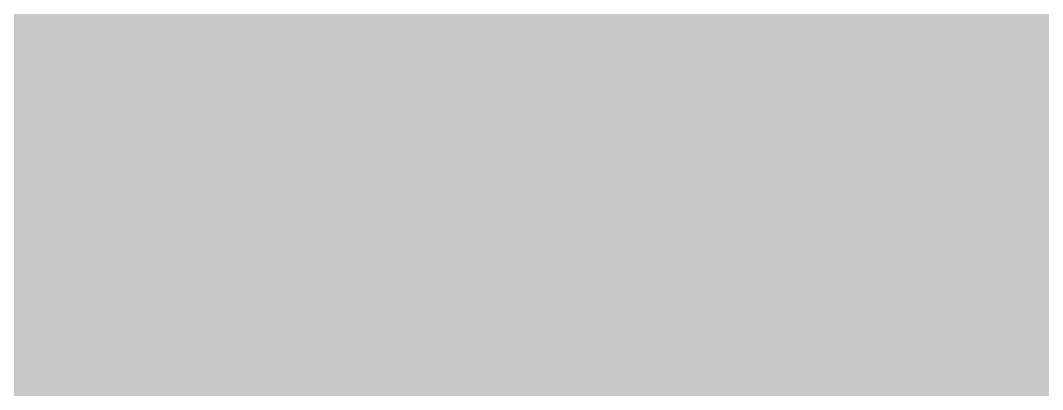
# Model space of a CAD drawing. Header units: inches. Extents: x 0 to 841, y 0 to 594.
# Drawn here: x 147.357 to 148.468, y 537.324 to 537.725 of the extents above; entities that cross this region are included whole.
import ezdxf

# ---------------------------------------------------------------- set-up
doc = ezdxf.new("R2010")
doc.units = ezdxf.units.IN
doc.layers.add('Sheet', color=255, linetype='Continuous')

msp = doc.modelspace()

# ---------------------------------------------------------------- linework, layer by layer
at = {"layer": 'Sheet'}
for points in [[(155.0262, 547.4983, 0.7493, 0.7493, 0), (147.5253, 547.4983, 0.7493, 0.7493, 0), (147.5253, 537.4927, 0.7493, 0.7493, 0)], [(147.851, 537.8858, 0.2997, 0.2997, 0), (147.8622, 537.8633, 0.2997, 0.2997, 0), (147.8847, 537.8521, 0.2997, 0.2997, 0), (147.8959, 537.8296, 0.2997, 0.2997, 0), (147.9184, 537.8184, 0.2997, 0.2997, 0), (147.9296, 537.7959, 0.2997, 0.2997, 0), (147.9408, 537.7735, 0.2997, 0.2997, 0), (147.9633, 537.751, 0.2997, 0.2997, 0), (147.9745, 537.7398, 0.2997, 0.2997, 0), (147.9857, 537.7173, 0.2997, 0.2997, 0), (147.9857, 537.6949, 0.2997, 0.2997, 0), (147.997, 537.6724, 0.2997, 0.2997, 0), (148.0082, 537.6387, 0.2997, 0.2997, 0), (148.0194, 537.6163, 0.2997, 0.2997, 0), (148.0194, 537.5938, 0.2997, 0.2997, 0), (148.0194, 537.5713, 0.2997, 0.2997, 0), (148.0306, 537.5489, 0.2997, 0.2997, 0), (148.0306, 537.5152, 0.2997, 0.2997, 0), (148.0306, 537.4927, 0.2997, 0.2997, 0)], [(147.851, 537.8858, 0.2997, 0.2997, 0), (147.8622, 537.8633, 0.2997, 0.2997, 0), (147.8847, 537.8521, 0.2997, 0.2997, 0), (147.8959, 537.8296, 0.2997, 0.2997, 0), (147.9184, 537.8184, 0.2997, 0.2997, 0), (147.9296, 537.7959, 0.2997, 0.2997, 0), (147.9408, 537.7735, 0.2997, 0.2997, 0), (147.9633, 537.751, 0.2997, 0.2997, 0), (147.9745, 537.7398, 0.2997, 0.2997, 0), (147.9857, 537.7173, 0.2997, 0.2997, 0), (147.9857, 537.6949, 0.2997, 0.2997, 0), (147.997, 537.6724, 0.2997, 0.2997, 0), (148.0082, 537.6387, 0.2997, 0.2997, 0), (148.0194, 537.6163, 0.2997, 0.2997, 0), (148.0194, 537.5938, 0.2997, 0.2997, 0), (148.0194, 537.5713, 0.2997, 0.2997, 0), (148.0306, 537.5489, 0.2997, 0.2997, 0), (148.0306, 537.5152, 0.2997, 0.2997, 0), (148.0306, 537.4927, 0.2997, 0.2997, 0)], [(147.851, 537.8858, 0.2997, 0.2997, 0), (147.8622, 537.8633, 0.2997, 0.2997, 0), (147.8847, 537.8521, 0.2997, 0.2997, 0), (147.8959, 537.8296, 0.2997, 0.2997, 0), (147.9184, 537.8184, 0.2997, 0.2997, 0), (147.9296, 537.7959, 0.2997, 0.2997, 0), (147.9408, 537.7735, 0.2997, 0.2997, 0), (147.9633, 537.751, 0.2997, 0.2997, 0), (147.9745, 537.7398, 0.2997, 0.2997, 0), (147.9857, 537.7173, 0.2997, 0.2997, 0), (147.9857, 537.6949, 0.2997, 0.2997, 0), (147.997, 537.6724, 0.2997, 0.2997, 0), (148.0082, 537.6387, 0.2997, 0.2997, 0), (148.0194, 537.6163, 0.2997, 0.2997, 0), (148.0194, 537.5938, 0.2997, 0.2997, 0), (148.0194, 537.5713, 0.2997, 0.2997, 0), (148.0306, 537.5489, 0.2997, 0.2997, 0), (148.0306, 537.5152, 0.2997, 0.2997, 0), (148.0306, 537.4927, 0.2997, 0.2997, 0)], [(148.1766, 537.8858, 0.2997, 0.2997, 0), (148.1991, 537.8633, 0.2997, 0.2997, 0), (148.2103, 537.8296, 0.2997, 0.2997, 0), (148.2328, 537.7959, 0.2997, 0.2997, 0), (148.244, 537.7623, 0.2997, 0.2997, 0), (148.2552, 537.7173, 0.2997, 0.2997, 0), (148.2664, 537.6836, 0.2997, 0.2997, 0), (148.2777, 537.65, 0.2997, 0.2997, 0), (148.2777, 537.605, 0.2997, 0.2997, 0), (148.2889, 537.5713, 0.2997, 0.2997, 0), (148.2889, 537.5377, 0.2997, 0.2997, 0), (148.2889, 537.4927, 0.2997, 0.2997, 0)], [(148.1766, 537.8858, 0.2997, 0.2997, 0), (148.1991, 537.8633, 0.2997, 0.2997, 0), (148.2103, 537.8296, 0.2997, 0.2997, 0), (148.2328, 537.7959, 0.2997, 0.2997, 0), (148.244, 537.7623, 0.2997, 0.2997, 0), (148.2552, 537.7173, 0.2997, 0.2997, 0), (148.2664, 537.6836, 0.2997, 0.2997, 0), (148.2777, 537.65, 0.2997, 0.2997, 0), (148.2777, 537.605, 0.2997, 0.2997, 0), (148.2889, 537.5713, 0.2997, 0.2997, 0), (148.2889, 537.5377, 0.2997, 0.2997, 0), (148.2889, 537.4927, 0.2997, 0.2997, 0)], [(148.1766, 537.8858, 0.2997, 0.2997, 0), (148.1991, 537.8633, 0.2997, 0.2997, 0), (148.2103, 537.8296, 0.2997, 0.2997, 0), (148.2328, 537.7959, 0.2997, 0.2997, 0), (148.244, 537.7623, 0.2997, 0.2997, 0), (148.2552, 537.7173, 0.2997, 0.2997, 0), (148.2664, 537.6836, 0.2997, 0.2997, 0), (148.2777, 537.65, 0.2997, 0.2997, 0), (148.2777, 537.605, 0.2997, 0.2997, 0), (148.2889, 537.5713, 0.2997, 0.2997, 0), (148.2889, 537.5377, 0.2997, 0.2997, 0), (148.2889, 537.4927, 0.2997, 0.2997, 0)], [(148.1766, 537.8858, 0.2997, 0.2997, 0), (148.1991, 537.8633, 0.2997, 0.2997, 0), (148.2103, 537.8296, 0.2997, 0.2997, 0), (148.2328, 537.7959, 0.2997, 0.2997, 0), (148.244, 537.7623, 0.2997, 0.2997, 0), (148.2552, 537.7173, 0.2997, 0.2997, 0), (148.2664, 537.6836, 0.2997, 0.2997, 0), (148.2777, 537.65, 0.2997, 0.2997, 0), (148.2777, 537.605, 0.2997, 0.2997, 0), (148.2889, 537.5713, 0.2997, 0.2997, 0), (148.2889, 537.5377, 0.2997, 0.2997, 0), (148.2889, 537.4927, 0.2997, 0.2997, 0)], [(147.5253, 537.4927, 0.7493, 0.7493, 0), (162.5159, 537.4927, 0.7493, 0.7493, 0)], [(147.5253, 537.4927, 0.7493, 0.7493, 0), (147.5253, 532.4956, 0.7493, 0.7493, 0), (147.5253, 519.9971, 0.7493, 0.7493, 0)], [(147.9296, 537.7959, 0.0991, 0.0991, 0), (147.9408, 537.7735, 0.0991, 0.0991, 0), (147.9633, 537.751, 0.0991, 0.0991, 0), (147.9745, 537.7398, 0.0991, 0.0991, 0), (147.9857, 537.7173, 0.0991, 0.0991, 0), (147.9857, 537.6949, 0.0991, 0.0991, 0), (147.997, 537.6724, 0.0991, 0.0991, 0), (148.0082, 537.6387, 0.0991, 0.0991, 0), (148.0194, 537.6163, 0.0991, 0.0991, 0), (148.0194, 537.5938, 0.0991, 0.0991, 0), (148.0194, 537.5713, 0.0991, 0.0991, 0), (148.0306, 537.5489, 0.0991, 0.0991, 0), (148.0306, 537.5152, 0.0991, 0.0991, 0), (148.0306, 537.4927, 0.0991, 0.0991, 0)], [(147.9296, 537.7959, 0.0991, 0.0991, 0), (147.9408, 537.7735, 0.0991, 0.0991, 0), (147.9633, 537.751, 0.0991, 0.0991, 0), (147.9745, 537.7398, 0.0991, 0.0991, 0), (147.9857, 537.7173, 0.0991, 0.0991, 0), (147.9857, 537.6949, 0.0991, 0.0991, 0), (147.997, 537.6724, 0.0991, 0.0991, 0), (148.0082, 537.6387, 0.0991, 0.0991, 0), (148.0194, 537.6163, 0.0991, 0.0991, 0), (148.0194, 537.5938, 0.0991, 0.0991, 0), (148.0194, 537.5713, 0.0991, 0.0991, 0), (148.0306, 537.5489, 0.0991, 0.0991, 0), (148.0306, 537.5152, 0.0991, 0.0991, 0), (148.0306, 537.4927, 0.0991, 0.0991, 0)], [(147.9296, 537.7959, 0.0991, 0.0991, 0), (147.9408, 537.7735, 0.0991, 0.0991, 0), (147.9633, 537.751, 0.0991, 0.0991, 0), (147.9745, 537.7398, 0.0991, 0.0991, 0), (147.9857, 537.7173, 0.0991, 0.0991, 0), (147.9857, 537.6949, 0.0991, 0.0991, 0), (147.997, 537.6724, 0.0991, 0.0991, 0), (148.0082, 537.6387, 0.0991, 0.0991, 0), (148.0194, 537.6163, 0.0991, 0.0991, 0), (148.0194, 537.5938, 0.0991, 0.0991, 0), (148.0194, 537.5713, 0.0991, 0.0991, 0), (148.0306, 537.5489, 0.0991, 0.0991, 0), (148.0306, 537.5152, 0.0991, 0.0991, 0), (148.0306, 537.4927, 0.0991, 0.0991, 0)], [(148.2328, 537.7959, 0.0991, 0.0991, 0), (148.244, 537.7623, 0.0991, 0.0991, 0), (148.2552, 537.7173, 0.0991, 0.0991, 0), (148.2664, 537.6836, 0.0991, 0.0991, 0), (148.2777, 537.65, 0.0991, 0.0991, 0), (148.2777, 537.605, 0.0991, 0.0991, 0), (148.2889, 537.5713, 0.0991, 0.0991, 0), (148.2889, 537.5377, 0.0991, 0.0991, 0), (148.2889, 537.4927, 0.0991, 0.0991, 0)], [(148.2328, 537.7959, 0.0991, 0.0991, 0), (148.244, 537.7623, 0.0991, 0.0991, 0), (148.2552, 537.7173, 0.0991, 0.0991, 0), (148.2664, 537.6836, 0.0991, 0.0991, 0), (148.2777, 537.65, 0.0991, 0.0991, 0), (148.2777, 537.605, 0.0991, 0.0991, 0), (148.2889, 537.5713, 0.0991, 0.0991, 0), (148.2889, 537.5377, 0.0991, 0.0991, 0), (148.2889, 537.4927, 0.0991, 0.0991, 0)], [(148.2328, 537.7959, 0.0991, 0.0991, 0), (148.244, 537.7623, 0.0991, 0.0991, 0), (148.2552, 537.7173, 0.0991, 0.0991, 0), (148.2664, 537.6836, 0.0991, 0.0991, 0), (148.2777, 537.65, 0.0991, 0.0991, 0), (148.2777, 537.605, 0.0991, 0.0991, 0), (148.2889, 537.5713, 0.0991, 0.0991, 0), (148.2889, 537.5377, 0.0991, 0.0991, 0), (148.2889, 537.4927, 0.0991, 0.0991, 0)], [(148.2328, 537.7959, 0.0991, 0.0991, 0), (148.244, 537.7623, 0.0991, 0.0991, 0), (148.2552, 537.7173, 0.0991, 0.0991, 0), (148.2664, 537.6836, 0.0991, 0.0991, 0), (148.2777, 537.65, 0.0991, 0.0991, 0), (148.2777, 537.605, 0.0991, 0.0991, 0), (148.2889, 537.5713, 0.0991, 0.0991, 0), (148.2889, 537.5377, 0.0991, 0.0991, 0), (148.2889, 537.4927, 0.0991, 0.0991, 0)], [(152.5222, 537.4927, 0.2997, 0.2997, 0), (147.5253, 537.4927, 0.2997, 0.2997, 0)], [(148.0306, 537.4927, 0.2997, 0.2997, 0), (148.0306, 537.4703, 0.2997, 0.2997, 0), (148.0306, 537.4366, 0.2997, 0.2997, 0), (148.0194, 537.4141, 0.2997, 0.2997, 0), (148.0194, 537.3917, 0.2997, 0.2997, 0), (148.0194, 537.3692, 0.2997, 0.2997, 0), (148.0082, 537.3468, 0.2997, 0.2997, 0), (147.997, 537.3131, 0.2997, 0.2997, 0), (147.9857, 537.2906, 0.2997, 0.2997, 0), (147.9857, 537.2681, 0.2997, 0.2997, 0), (147.9745, 537.2457, 0.2997, 0.2997, 0), (147.9633, 537.2345, 0.2997, 0.2997, 0), (147.9408, 537.212, 0.2997, 0.2997, 0), (147.9296, 537.1895, 0.2997, 0.2997, 0), (147.9184, 537.1671, 0.2997, 0.2997, 0)], [(148.0306, 537.4927, 0.2997, 0.2997, 0), (148.0306, 537.4703, 0.2997, 0.2997, 0), (148.0306, 537.4366, 0.2997, 0.2997, 0), (148.0194, 537.4141, 0.2997, 0.2997, 0), (148.0194, 537.3917, 0.2997, 0.2997, 0), (148.0194, 537.3692, 0.2997, 0.2997, 0), (148.0082, 537.3468, 0.2997, 0.2997, 0), (147.997, 537.3131, 0.2997, 0.2997, 0), (147.9857, 537.2906, 0.2997, 0.2997, 0), (147.9857, 537.2681, 0.2997, 0.2997, 0), (147.9745, 537.2457, 0.2997, 0.2997, 0), (147.9633, 537.2345, 0.2997, 0.2997, 0), (147.9408, 537.212, 0.2997, 0.2997, 0), (147.9296, 537.1895, 0.2997, 0.2997, 0), (147.9184, 537.1671, 0.2997, 0.2997, 0)], [(148.0306, 537.4927, 0.2997, 0.2997, 0), (148.0306, 537.4703, 0.2997, 0.2997, 0), (148.0306, 537.4366, 0.2997, 0.2997, 0), (148.0194, 537.4141, 0.2997, 0.2997, 0), (148.0194, 537.3917, 0.2997, 0.2997, 0), (148.0194, 537.3692, 0.2997, 0.2997, 0), (148.0082, 537.3468, 0.2997, 0.2997, 0), (147.997, 537.3131, 0.2997, 0.2997, 0), (147.9857, 537.2906, 0.2997, 0.2997, 0), (147.9857, 537.2681, 0.2997, 0.2997, 0), (147.9745, 537.2457, 0.2997, 0.2997, 0), (147.9633, 537.2345, 0.2997, 0.2997, 0), (147.9408, 537.212, 0.2997, 0.2997, 0), (147.9296, 537.1895, 0.2997, 0.2997, 0), (147.9184, 537.1671, 0.2997, 0.2997, 0)], [(148.0306, 537.4927, 0.2997, 0.2997, 0), (148.0306, 537.4927, 0.2997, 0.2997, 0), (148.0306, 537.4927, 0.2997, 0.2997, 0), (148.0306, 537.4927, 0.2997, 0.2997, 0), (148.0306, 537.4927, 0.2997, 0.2997, 0), (148.0306, 537.4927, 0.2997, 0.2997, 0), (148.0306, 537.4927, 0.2997, 0.2997, 0), (148.0306, 537.4927, 0.2997, 0.2997, 0), (148.0306, 537.4927, 0.2997, 0.2997, 0), (148.0306, 537.4927, 0.2997, 0.2997, 0), (148.0306, 537.4927, 0.2997, 0.2997, 0), (148.0306, 537.4927, 0.2997, 0.2997, 0), (148.0306, 537.4927, 0.2997, 0.2997, 0), (148.0306, 537.4927, 0.2997, 0.2997, 0), (148.0306, 537.4927, 0.2997, 0.2997, 0), (148.0306, 537.4927, 0.2997, 0.2997, 0), (148.0306, 537.4927, 0.2997, 0.2997, 0), (148.0306, 537.4927, 0.2997, 0.2997, 0), (148.0306, 537.4927, 0.2997, 0.2997, 0), (148.0306, 537.4927, 0.2997, 0.2997, 0), (148.0306, 537.4927, 0.2997, 0.2997, 0), (148.0306, 537.4927, 0.2997, 0.2997, 0), (148.0306, 537.4927, 0.2997, 0.2997, 0), (148.0306, 537.4927, 0.2997, 0.2997, 0), (148.0306, 537.4927, 0.2997, 0.2997, 0), (148.0306, 537.4927, 0.2997, 0.2997, 0), (148.0306, 537.4927, 0.2997, 0.2997, 0), (148.0306, 537.4927, 0.2997, 0.2997, 0), (148.0306, 537.4927, 0.2997, 0.2997, 0), (148.0306, 537.4927, 0.2997, 0.2997, 0), (148.0306, 537.4927, 0.2997, 0.2997, 0), (148.0306, 537.4927, 0.2997, 0.2997, 0), (148.0306, 537.4927, 0.2997, 0.2997, 0)], [(148.0306, 537.4927, 0.2997, 0.2997, 0), (148.0306, 537.4927, 0.2997, 0.2997, 0)], [(148.0306, 537.4927, 0.2997, 0.2997, 0), (148.0306, 537.4927, 0.2997, 0.2997, 0), (148.0306, 537.4927, 0.2997, 0.2997, 0), (148.0306, 537.4927, 0.2997, 0.2997, 0), (148.0306, 537.4927, 0.2997, 0.2997, 0), (148.0306, 537.4927, 0.2997, 0.2997, 0), (148.0306, 537.4927, 0.2997, 0.2997, 0), (148.0306, 537.4927, 0.2997, 0.2997, 0), (148.0306, 537.4927, 0.2997, 0.2997, 0), (148.0306, 537.4927, 0.2997, 0.2997, 0), (148.0306, 537.4927, 0.2997, 0.2997, 0), (148.0306, 537.4927, 0.2997, 0.2997, 0), (148.0306, 537.4927, 0.2997, 0.2997, 0), (148.0306, 537.4927, 0.2997, 0.2997, 0), (148.0306, 537.4927, 0.2997, 0.2997, 0), (148.0306, 537.4927, 0.2997, 0.2997, 0), (148.0306, 537.4927, 0.2997, 0.2997, 0), (148.0306, 537.4927, 0.2997, 0.2997, 0), (148.0306, 537.4927, 0.2997, 0.2997, 0), (148.0306, 537.4927, 0.2997, 0.2997, 0), (148.0306, 537.4927, 0.2997, 0.2997, 0), (148.0306, 537.4927, 0.2997, 0.2997, 0), (148.0306, 537.4927, 0.2997, 0.2997, 0), (148.0306, 537.4927, 0.2997, 0.2997, 0), (148.0306, 537.4927, 0.2997, 0.2997, 0), (148.0306, 537.4927, 0.2997, 0.2997, 0), (148.0306, 537.4927, 0.2997, 0.2997, 0), (148.0306, 537.4927, 0.2997, 0.2997, 0), (148.0306, 537.4927, 0.2997, 0.2997, 0), (148.0306, 537.4927, 0.2997, 0.2997, 0), (148.0306, 537.4927, 0.2997, 0.2997, 0), (148.0306, 537.4927, 0.2997, 0.2997, 0), (148.0306, 537.4927, 0.2997, 0.2997, 0)], [(148.0306, 537.4927, 0.2997, 0.2997, 0), (148.0306, 537.4927, 0.2997, 0.2997, 0)], [(148.0306, 537.4927, 0.2997, 0.2997, 0), (148.0306, 537.4927, 0.2997, 0.2997, 0), (148.0306, 537.4927, 0.2997, 0.2997, 0), (148.0306, 537.4927, 0.2997, 0.2997, 0), (148.0306, 537.4927, 0.2997, 0.2997, 0), (148.0306, 537.4927, 0.2997, 0.2997, 0), (148.0306, 537.4927, 0.2997, 0.2997, 0), (148.0306, 537.4927, 0.2997, 0.2997, 0), (148.0306, 537.4927, 0.2997, 0.2997, 0), (148.0306, 537.4927, 0.2997, 0.2997, 0), (148.0306, 537.4927, 0.2997, 0.2997, 0), (148.0306, 537.4927, 0.2997, 0.2997, 0), (148.0306, 537.4927, 0.2997, 0.2997, 0), (148.0306, 537.4927, 0.2997, 0.2997, 0), (148.0306, 537.4927, 0.2997, 0.2997, 0), (148.0306, 537.4927, 0.2997, 0.2997, 0), (148.0306, 537.4927, 0.2997, 0.2997, 0), (148.0306, 537.4927, 0.2997, 0.2997, 0), (148.0306, 537.4927, 0.2997, 0.2997, 0), (148.0306, 537.4927, 0.2997, 0.2997, 0), (148.0306, 537.4927, 0.2997, 0.2997, 0), (148.0306, 537.4927, 0.2997, 0.2997, 0), (148.0306, 537.4927, 0.2997, 0.2997, 0), (148.0306, 537.4927, 0.2997, 0.2997, 0), (148.0306, 537.4927, 0.2997, 0.2997, 0), (148.0306, 537.4927, 0.2997, 0.2997, 0), (148.0306, 537.4927, 0.2997, 0.2997, 0), (148.0306, 537.4927, 0.2997, 0.2997, 0), (148.0306, 537.4927, 0.2997, 0.2997, 0), (148.0306, 537.4927, 0.2997, 0.2997, 0), (148.0306, 537.4927, 0.2997, 0.2997, 0), (148.0306, 537.4927, 0.2997, 0.2997, 0), (148.0306, 537.4927, 0.2997, 0.2997, 0)], [(148.0306, 537.4927, 0.2997, 0.2997, 0), (148.0306, 537.4927, 0.2997, 0.2997, 0)], [(148.2889, 537.4927, 0.2997, 0.2997, 0), (148.2889, 537.4591, 0.2997, 0.2997, 0), (148.2889, 537.4141, 0.2997, 0.2997, 0), (148.2777, 537.3804, 0.2997, 0.2997, 0), (148.2777, 537.3355, 0.2997, 0.2997, 0), (148.2664, 537.3018, 0.2997, 0.2997, 0), (148.2552, 537.2681, 0.2997, 0.2997, 0), (148.244, 537.2345, 0.2997, 0.2997, 0), (148.2328, 537.2008, 0.2997, 0.2997, 0), (148.2103, 537.1671, 0.2997, 0.2997, 0)], [(148.2889, 537.4927, 0.2997, 0.2997, 0), (148.2889, 537.4591, 0.2997, 0.2997, 0), (148.2889, 537.4141, 0.2997, 0.2997, 0), (148.2777, 537.3804, 0.2997, 0.2997, 0), (148.2777, 537.3355, 0.2997, 0.2997, 0), (148.2664, 537.3018, 0.2997, 0.2997, 0), (148.2552, 537.2681, 0.2997, 0.2997, 0), (148.244, 537.2345, 0.2997, 0.2997, 0), (148.2328, 537.2008, 0.2997, 0.2997, 0), (148.2103, 537.1671, 0.2997, 0.2997, 0)], [(148.2889, 537.4927, 0.2997, 0.2997, 0), (148.2889, 537.4591, 0.2997, 0.2997, 0), (148.2889, 537.4141, 0.2997, 0.2997, 0), (148.2777, 537.3804, 0.2997, 0.2997, 0), (148.2777, 537.3355, 0.2997, 0.2997, 0), (148.2664, 537.3018, 0.2997, 0.2997, 0), (148.2552, 537.2681, 0.2997, 0.2997, 0), (148.244, 537.2345, 0.2997, 0.2997, 0), (148.2328, 537.2008, 0.2997, 0.2997, 0), (148.2103, 537.1671, 0.2997, 0.2997, 0)], [(148.2889, 537.4927, 0.2997, 0.2997, 0), (148.2889, 537.4591, 0.2997, 0.2997, 0), (148.2889, 537.4141, 0.2997, 0.2997, 0), (148.2777, 537.3804, 0.2997, 0.2997, 0), (148.2777, 537.3355, 0.2997, 0.2997, 0), (148.2664, 537.3018, 0.2997, 0.2997, 0), (148.2552, 537.2681, 0.2997, 0.2997, 0), (148.244, 537.2345, 0.2997, 0.2997, 0), (148.2328, 537.2008, 0.2997, 0.2997, 0), (148.2103, 537.1671, 0.2997, 0.2997, 0)], [(148.2889, 537.4927, 0.2997, 0.2997, 0), (148.2889, 537.4927, 0.2997, 0.2997, 0), (148.2889, 537.4927, 0.2997, 0.2997, 0), (148.2889, 537.4927, 0.2997, 0.2997, 0), (148.2889, 537.4927, 0.2997, 0.2997, 0), (148.2889, 537.4927, 0.2997, 0.2997, 0), (148.2889, 537.4927, 0.2997, 0.2997, 0), (148.2889, 537.4927, 0.2997, 0.2997, 0), (148.2889, 537.4927, 0.2997, 0.2997, 0), (148.2889, 537.4927, 0.2997, 0.2997, 0), (148.2889, 537.4927, 0.2997, 0.2997, 0), (148.2889, 537.4927, 0.2997, 0.2997, 0), (148.2889, 537.4927, 0.2997, 0.2997, 0), (148.2889, 537.4927, 0.2997, 0.2997, 0), (148.2889, 537.4927, 0.2997, 0.2997, 0), (148.2889, 537.4927, 0.2997, 0.2997, 0), (148.2889, 537.4927, 0.2997, 0.2997, 0), (148.2889, 537.4927, 0.2997, 0.2997, 0), (148.2889, 537.4927, 0.2997, 0.2997, 0), (148.2889, 537.4927, 0.2997, 0.2997, 0), (148.2889, 537.4927, 0.2997, 0.2997, 0), (148.2889, 537.4927, 0.2997, 0.2997, 0), (148.2889, 537.4927, 0.2997, 0.2997, 0), (148.2889, 537.4927, 0.2997, 0.2997, 0), (148.2889, 537.4927, 0.2997, 0.2997, 0), (148.2889, 537.4927, 0.2997, 0.2997, 0), (148.2889, 537.4927, 0.2997, 0.2997, 0), (148.2889, 537.4927, 0.2997, 0.2997, 0), (148.2889, 537.4927, 0.2997, 0.2997, 0), (148.2889, 537.4927, 0.2997, 0.2997, 0), (148.2889, 537.4927, 0.2997, 0.2997, 0), (148.2889, 537.4927, 0.2997, 0.2997, 0), (148.2889, 537.4927, 0.2997, 0.2997, 0)], [(148.2889, 537.4927, 0.2997, 0.2997, 0), (148.2889, 537.4927, 0.2997, 0.2997, 0)], [(148.2889, 537.4927, 0.2997, 0.2997, 0), (148.2889, 537.4927, 0.2997, 0.2997, 0), (148.2889, 537.4927, 0.2997, 0.2997, 0), (148.2889, 537.4927, 0.2997, 0.2997, 0), (148.2889, 537.4927, 0.2997, 0.2997, 0), (148.2889, 537.4927, 0.2997, 0.2997, 0), (148.2889, 537.4927, 0.2997, 0.2997, 0), (148.2889, 537.4927, 0.2997, 0.2997, 0), (148.2889, 537.4927, 0.2997, 0.2997, 0), (148.2889, 537.4927, 0.2997, 0.2997, 0), (148.2889, 537.4927, 0.2997, 0.2997, 0), (148.2889, 537.4927, 0.2997, 0.2997, 0), (148.2889, 537.4927, 0.2997, 0.2997, 0), (148.2889, 537.4927, 0.2997, 0.2997, 0), (148.2889, 537.4927, 0.2997, 0.2997, 0), (148.2889, 537.4927, 0.2997, 0.2997, 0), (148.2889, 537.4927, 0.2997, 0.2997, 0), (148.2889, 537.4927, 0.2997, 0.2997, 0), (148.2889, 537.4927, 0.2997, 0.2997, 0), (148.2889, 537.4927, 0.2997, 0.2997, 0), (148.2889, 537.4927, 0.2997, 0.2997, 0), (148.2889, 537.4927, 0.2997, 0.2997, 0), (148.2889, 537.4927, 0.2997, 0.2997, 0), (148.2889, 537.4927, 0.2997, 0.2997, 0), (148.2889, 537.4927, 0.2997, 0.2997, 0), (148.2889, 537.4927, 0.2997, 0.2997, 0), (148.2889, 537.4927, 0.2997, 0.2997, 0), (148.2889, 537.4927, 0.2997, 0.2997, 0), (148.2889, 537.4927, 0.2997, 0.2997, 0), (148.2889, 537.4927, 0.2997, 0.2997, 0), (148.2889, 537.4927, 0.2997, 0.2997, 0), (148.2889, 537.4927, 0.2997, 0.2997, 0), (148.2889, 537.4927, 0.2997, 0.2997, 0)], [(148.2889, 537.4927, 0.2997, 0.2997, 0), (148.2889, 537.4927, 0.2997, 0.2997, 0)], [(148.2889, 537.4927, 0.2997, 0.2997, 0), (148.2889, 537.4927, 0.2997, 0.2997, 0), (148.2889, 537.4927, 0.2997, 0.2997, 0), (148.2889, 537.4927, 0.2997, 0.2997, 0), (148.2889, 537.4927, 0.2997, 0.2997, 0), (148.2889, 537.4927, 0.2997, 0.2997, 0), (148.2889, 537.4927, 0.2997, 0.2997, 0), (148.2889, 537.4927, 0.2997, 0.2997, 0), (148.2889, 537.4927, 0.2997, 0.2997, 0), (148.2889, 537.4927, 0.2997, 0.2997, 0), (148.2889, 537.4927, 0.2997, 0.2997, 0), (148.2889, 537.4927, 0.2997, 0.2997, 0), (148.2889, 537.4927, 0.2997, 0.2997, 0), (148.2889, 537.4927, 0.2997, 0.2997, 0), (148.2889, 537.4927, 0.2997, 0.2997, 0), (148.2889, 537.4927, 0.2997, 0.2997, 0), (148.2889, 537.4927, 0.2997, 0.2997, 0), (148.2889, 537.4927, 0.2997, 0.2997, 0), (148.2889, 537.4927, 0.2997, 0.2997, 0), (148.2889, 537.4927, 0.2997, 0.2997, 0), (148.2889, 537.4927, 0.2997, 0.2997, 0), (148.2889, 537.4927, 0.2997, 0.2997, 0), (148.2889, 537.4927, 0.2997, 0.2997, 0), (148.2889, 537.4927, 0.2997, 0.2997, 0), (148.2889, 537.4927, 0.2997, 0.2997, 0), (148.2889, 537.4927, 0.2997, 0.2997, 0), (148.2889, 537.4927, 0.2997, 0.2997, 0), (148.2889, 537.4927, 0.2997, 0.2997, 0), (148.2889, 537.4927, 0.2997, 0.2997, 0), (148.2889, 537.4927, 0.2997, 0.2997, 0), (148.2889, 537.4927, 0.2997, 0.2997, 0), (148.2889, 537.4927, 0.2997, 0.2997, 0), (148.2889, 537.4927, 0.2997, 0.2997, 0)], [(148.2889, 537.4927, 0.2997, 0.2997, 0), (148.2889, 537.4927, 0.2997, 0.2997, 0)], [(148.2889, 537.4927, 0.2997, 0.2997, 0), (148.2889, 537.4927, 0.2997, 0.2997, 0), (148.2889, 537.4927, 0.2997, 0.2997, 0), (148.2889, 537.4927, 0.2997, 0.2997, 0), (148.2889, 537.4927, 0.2997, 0.2997, 0), (148.2889, 537.4927, 0.2997, 0.2997, 0), (148.2889, 537.4927, 0.2997, 0.2997, 0), (148.2889, 537.4927, 0.2997, 0.2997, 0), (148.2889, 537.4927, 0.2997, 0.2997, 0), (148.2889, 537.4927, 0.2997, 0.2997, 0), (148.2889, 537.4927, 0.2997, 0.2997, 0), (148.2889, 537.4927, 0.2997, 0.2997, 0), (148.2889, 537.4927, 0.2997, 0.2997, 0), (148.2889, 537.4927, 0.2997, 0.2997, 0), (148.2889, 537.4927, 0.2997, 0.2997, 0), (148.2889, 537.4927, 0.2997, 0.2997, 0), (148.2889, 537.4927, 0.2997, 0.2997, 0), (148.2889, 537.4927, 0.2997, 0.2997, 0), (148.2889, 537.4927, 0.2997, 0.2997, 0), (148.2889, 537.4927, 0.2997, 0.2997, 0), (148.2889, 537.4927, 0.2997, 0.2997, 0), (148.2889, 537.4927, 0.2997, 0.2997, 0), (148.2889, 537.4927, 0.2997, 0.2997, 0), (148.2889, 537.4927, 0.2997, 0.2997, 0), (148.2889, 537.4927, 0.2997, 0.2997, 0), (148.2889, 537.4927, 0.2997, 0.2997, 0), (148.2889, 537.4927, 0.2997, 0.2997, 0), (148.2889, 537.4927, 0.2997, 0.2997, 0), (148.2889, 537.4927, 0.2997, 0.2997, 0), (148.2889, 537.4927, 0.2997, 0.2997, 0), (148.2889, 537.4927, 0.2997, 0.2997, 0), (148.2889, 537.4927, 0.2997, 0.2997, 0), (148.2889, 537.4927, 0.2997, 0.2997, 0)], [(148.2889, 537.4927, 0.2997, 0.2997, 0), (148.2889, 537.4927, 0.2997, 0.2997, 0)], [(148.0306, 537.4927, 0.0991, 0.0991, 0), (148.0306, 537.4703, 0.0991, 0.0991, 0), (148.0306, 537.4366, 0.0991, 0.0991, 0), (148.0194, 537.4141, 0.0991, 0.0991, 0), (148.0194, 537.3917, 0.0991, 0.0991, 0), (148.0194, 537.3692, 0.0991, 0.0991, 0), (148.0082, 537.3468, 0.0991, 0.0991, 0), (147.997, 537.3131, 0.0991, 0.0991, 0), (147.9857, 537.2906, 0.0991, 0.0991, 0), (147.9857, 537.2681, 0.0991, 0.0991, 0)], [(148.0306, 537.4927, 0.0991, 0.0991, 0), (148.0306, 537.4703, 0.0991, 0.0991, 0), (148.0306, 537.4366, 0.0991, 0.0991, 0), (148.0194, 537.4141, 0.0991, 0.0991, 0), (148.0194, 537.3917, 0.0991, 0.0991, 0), (148.0194, 537.3692, 0.0991, 0.0991, 0), (148.0082, 537.3468, 0.0991, 0.0991, 0), (147.997, 537.3131, 0.0991, 0.0991, 0), (147.9857, 537.2906, 0.0991, 0.0991, 0), (147.9857, 537.2681, 0.0991, 0.0991, 0)], [(148.0306, 537.4927, 0.0991, 0.0991, 0), (148.0306, 537.4703, 0.0991, 0.0991, 0), (148.0306, 537.4366, 0.0991, 0.0991, 0), (148.0194, 537.4141, 0.0991, 0.0991, 0), (148.0194, 537.3917, 0.0991, 0.0991, 0), (148.0194, 537.3692, 0.0991, 0.0991, 0), (148.0082, 537.3468, 0.0991, 0.0991, 0), (147.997, 537.3131, 0.0991, 0.0991, 0), (147.9857, 537.2906, 0.0991, 0.0991, 0), (147.9857, 537.2681, 0.0991, 0.0991, 0)], [(148.0306, 537.4927, 0.0991, 0.0991, 0), (148.0306, 537.4927, 0.0991, 0.0991, 0), (148.0306, 537.4927, 0.0991, 0.0991, 0), (148.0306, 537.4927, 0.0991, 0.0991, 0), (148.0306, 537.4927, 0.0991, 0.0991, 0), (148.0306, 537.4927, 0.0991, 0.0991, 0), (148.0306, 537.4927, 0.0991, 0.0991, 0), (148.0306, 537.4927, 0.0991, 0.0991, 0), (148.0306, 537.4927, 0.0991, 0.0991, 0), (148.0306, 537.4927, 0.0991, 0.0991, 0), (148.0306, 537.4927, 0.0991, 0.0991, 0), (148.0306, 537.4927, 0.0991, 0.0991, 0), (148.0306, 537.4927, 0.0991, 0.0991, 0), (148.0306, 537.4927, 0.0991, 0.0991, 0), (148.0306, 537.4927, 0.0991, 0.0991, 0), (148.0306, 537.4927, 0.0991, 0.0991, 0), (148.0306, 537.4927, 0.0991, 0.0991, 0), (148.0306, 537.4927, 0.0991, 0.0991, 0), (148.0306, 537.4927, 0.0991, 0.0991, 0), (148.0306, 537.4927, 0.0991, 0.0991, 0), (148.0306, 537.4927, 0.0991, 0.0991, 0), (148.0306, 537.4927, 0.0991, 0.0991, 0), (148.0306, 537.4927, 0.0991, 0.0991, 0), (148.0306, 537.4927, 0.0991, 0.0991, 0), (148.0306, 537.4927, 0.0991, 0.0991, 0), (148.0306, 537.4927, 0.0991, 0.0991, 0), (148.0306, 537.4927, 0.0991, 0.0991, 0), (148.0306, 537.4927, 0.0991, 0.0991, 0), (148.0306, 537.4927, 0.0991, 0.0991, 0), (148.0306, 537.4927, 0.0991, 0.0991, 0), (148.0306, 537.4927, 0.0991, 0.0991, 0), (148.0306, 537.4927, 0.0991, 0.0991, 0), (148.0306, 537.4927, 0.0991, 0.0991, 0)], [(148.0306, 537.4927, 0.0991, 0.0991, 0), (148.0306, 537.4927, 0.0991, 0.0991, 0)], [(148.0306, 537.4927, 0.0991, 0.0991, 0), (148.0306, 537.4927, 0.0991, 0.0991, 0), (148.0306, 537.4927, 0.0991, 0.0991, 0), (148.0306, 537.4927, 0.0991, 0.0991, 0), (148.0306, 537.4927, 0.0991, 0.0991, 0), (148.0306, 537.4927, 0.0991, 0.0991, 0), (148.0306, 537.4927, 0.0991, 0.0991, 0), (148.0306, 537.4927, 0.0991, 0.0991, 0), (148.0306, 537.4927, 0.0991, 0.0991, 0), (148.0306, 537.4927, 0.0991, 0.0991, 0), (148.0306, 537.4927, 0.0991, 0.0991, 0), (148.0306, 537.4927, 0.0991, 0.0991, 0), (148.0306, 537.4927, 0.0991, 0.0991, 0), (148.0306, 537.4927, 0.0991, 0.0991, 0), (148.0306, 537.4927, 0.0991, 0.0991, 0), (148.0306, 537.4927, 0.0991, 0.0991, 0), (148.0306, 537.4927, 0.0991, 0.0991, 0), (148.0306, 537.4927, 0.0991, 0.0991, 0), (148.0306, 537.4927, 0.0991, 0.0991, 0), (148.0306, 537.4927, 0.0991, 0.0991, 0), (148.0306, 537.4927, 0.0991, 0.0991, 0), (148.0306, 537.4927, 0.0991, 0.0991, 0), (148.0306, 537.4927, 0.0991, 0.0991, 0), (148.0306, 537.4927, 0.0991, 0.0991, 0), (148.0306, 537.4927, 0.0991, 0.0991, 0), (148.0306, 537.4927, 0.0991, 0.0991, 0), (148.0306, 537.4927, 0.0991, 0.0991, 0), (148.0306, 537.4927, 0.0991, 0.0991, 0), (148.0306, 537.4927, 0.0991, 0.0991, 0), (148.0306, 537.4927, 0.0991, 0.0991, 0), (148.0306, 537.4927, 0.0991, 0.0991, 0), (148.0306, 537.4927, 0.0991, 0.0991, 0), (148.0306, 537.4927, 0.0991, 0.0991, 0)], [(148.0306, 537.4927, 0.0991, 0.0991, 0), (148.0306, 537.4927, 0.0991, 0.0991, 0)], [(148.0306, 537.4927, 0.0991, 0.0991, 0), (148.0306, 537.4927, 0.0991, 0.0991, 0), (148.0306, 537.4927, 0.0991, 0.0991, 0), (148.0306, 537.4927, 0.0991, 0.0991, 0), (148.0306, 537.4927, 0.0991, 0.0991, 0), (148.0306, 537.4927, 0.0991, 0.0991, 0), (148.0306, 537.4927, 0.0991, 0.0991, 0), (148.0306, 537.4927, 0.0991, 0.0991, 0), (148.0306, 537.4927, 0.0991, 0.0991, 0), (148.0306, 537.4927, 0.0991, 0.0991, 0), (148.0306, 537.4927, 0.0991, 0.0991, 0), (148.0306, 537.4927, 0.0991, 0.0991, 0), (148.0306, 537.4927, 0.0991, 0.0991, 0), (148.0306, 537.4927, 0.0991, 0.0991, 0), (148.0306, 537.4927, 0.0991, 0.0991, 0), (148.0306, 537.4927, 0.0991, 0.0991, 0), (148.0306, 537.4927, 0.0991, 0.0991, 0), (148.0306, 537.4927, 0.0991, 0.0991, 0), (148.0306, 537.4927, 0.0991, 0.0991, 0), (148.0306, 537.4927, 0.0991, 0.0991, 0), (148.0306, 537.4927, 0.0991, 0.0991, 0), (148.0306, 537.4927, 0.0991, 0.0991, 0), (148.0306, 537.4927, 0.0991, 0.0991, 0), (148.0306, 537.4927, 0.0991, 0.0991, 0), (148.0306, 537.4927, 0.0991, 0.0991, 0), (148.0306, 537.4927, 0.0991, 0.0991, 0), (148.0306, 537.4927, 0.0991, 0.0991, 0), (148.0306, 537.4927, 0.0991, 0.0991, 0), (148.0306, 537.4927, 0.0991, 0.0991, 0), (148.0306, 537.4927, 0.0991, 0.0991, 0), (148.0306, 537.4927, 0.0991, 0.0991, 0), (148.0306, 537.4927, 0.0991, 0.0991, 0), (148.0306, 537.4927, 0.0991, 0.0991, 0)], [(148.0306, 537.4927, 0.0991, 0.0991, 0), (148.0306, 537.4927, 0.0991, 0.0991, 0)], [(148.2889, 537.4927, 0.0991, 0.0991, 0), (148.2889, 537.4591, 0.0991, 0.0991, 0), (148.2889, 537.4141, 0.0991, 0.0991, 0), (148.2777, 537.3804, 0.0991, 0.0991, 0), (148.2777, 537.3355, 0.0991, 0.0991, 0), (148.2664, 537.3018, 0.0991, 0.0991, 0), (148.2552, 537.2681, 0.0991, 0.0991, 0)], [(148.2889, 537.4927, 0.0991, 0.0991, 0), (148.2889, 537.4591, 0.0991, 0.0991, 0), (148.2889, 537.4141, 0.0991, 0.0991, 0), (148.2777, 537.3804, 0.0991, 0.0991, 0), (148.2777, 537.3355, 0.0991, 0.0991, 0), (148.2664, 537.3018, 0.0991, 0.0991, 0), (148.2552, 537.2681, 0.0991, 0.0991, 0)], [(148.2889, 537.4927, 0.0991, 0.0991, 0), (148.2889, 537.4591, 0.0991, 0.0991, 0), (148.2889, 537.4141, 0.0991, 0.0991, 0), (148.2777, 537.3804, 0.0991, 0.0991, 0), (148.2777, 537.3355, 0.0991, 0.0991, 0), (148.2664, 537.3018, 0.0991, 0.0991, 0), (148.2552, 537.2681, 0.0991, 0.0991, 0)], [(148.2889, 537.4927, 0.0991, 0.0991, 0), (148.2889, 537.4591, 0.0991, 0.0991, 0), (148.2889, 537.4141, 0.0991, 0.0991, 0), (148.2777, 537.3804, 0.0991, 0.0991, 0), (148.2777, 537.3355, 0.0991, 0.0991, 0), (148.2664, 537.3018, 0.0991, 0.0991, 0), (148.2552, 537.2681, 0.0991, 0.0991, 0)], [(148.2889, 537.4927, 0.0991, 0.0991, 0), (148.2889, 537.4927, 0.0991, 0.0991, 0), (148.2889, 537.4927, 0.0991, 0.0991, 0), (148.2889, 537.4927, 0.0991, 0.0991, 0), (148.2889, 537.4927, 0.0991, 0.0991, 0), (148.2889, 537.4927, 0.0991, 0.0991, 0), (148.2889, 537.4927, 0.0991, 0.0991, 0), (148.2889, 537.4927, 0.0991, 0.0991, 0), (148.2889, 537.4927, 0.0991, 0.0991, 0), (148.2889, 537.4927, 0.0991, 0.0991, 0), (148.2889, 537.4927, 0.0991, 0.0991, 0), (148.2889, 537.4927, 0.0991, 0.0991, 0), (148.2889, 537.4927, 0.0991, 0.0991, 0), (148.2889, 537.4927, 0.0991, 0.0991, 0), (148.2889, 537.4927, 0.0991, 0.0991, 0), (148.2889, 537.4927, 0.0991, 0.0991, 0), (148.2889, 537.4927, 0.0991, 0.0991, 0), (148.2889, 537.4927, 0.0991, 0.0991, 0), (148.2889, 537.4927, 0.0991, 0.0991, 0), (148.2889, 537.4927, 0.0991, 0.0991, 0), (148.2889, 537.4927, 0.0991, 0.0991, 0), (148.2889, 537.4927, 0.0991, 0.0991, 0), (148.2889, 537.4927, 0.0991, 0.0991, 0), (148.2889, 537.4927, 0.0991, 0.0991, 0), (148.2889, 537.4927, 0.0991, 0.0991, 0), (148.2889, 537.4927, 0.0991, 0.0991, 0), (148.2889, 537.4927, 0.0991, 0.0991, 0), (148.2889, 537.4927, 0.0991, 0.0991, 0), (148.2889, 537.4927, 0.0991, 0.0991, 0), (148.2889, 537.4927, 0.0991, 0.0991, 0), (148.2889, 537.4927, 0.0991, 0.0991, 0), (148.2889, 537.4927, 0.0991, 0.0991, 0), (148.2889, 537.4927, 0.0991, 0.0991, 0)], [(148.2889, 537.4927, 0.0991, 0.0991, 0), (148.2889, 537.4927, 0.0991, 0.0991, 0)], [(148.2889, 537.4927, 0.0991, 0.0991, 0), (148.2889, 537.4927, 0.0991, 0.0991, 0), (148.2889, 537.4927, 0.0991, 0.0991, 0), (148.2889, 537.4927, 0.0991, 0.0991, 0), (148.2889, 537.4927, 0.0991, 0.0991, 0), (148.2889, 537.4927, 0.0991, 0.0991, 0), (148.2889, 537.4927, 0.0991, 0.0991, 0), (148.2889, 537.4927, 0.0991, 0.0991, 0), (148.2889, 537.4927, 0.0991, 0.0991, 0), (148.2889, 537.4927, 0.0991, 0.0991, 0), (148.2889, 537.4927, 0.0991, 0.0991, 0), (148.2889, 537.4927, 0.0991, 0.0991, 0), (148.2889, 537.4927, 0.0991, 0.0991, 0), (148.2889, 537.4927, 0.0991, 0.0991, 0), (148.2889, 537.4927, 0.0991, 0.0991, 0), (148.2889, 537.4927, 0.0991, 0.0991, 0), (148.2889, 537.4927, 0.0991, 0.0991, 0), (148.2889, 537.4927, 0.0991, 0.0991, 0), (148.2889, 537.4927, 0.0991, 0.0991, 0), (148.2889, 537.4927, 0.0991, 0.0991, 0), (148.2889, 537.4927, 0.0991, 0.0991, 0), (148.2889, 537.4927, 0.0991, 0.0991, 0), (148.2889, 537.4927, 0.0991, 0.0991, 0), (148.2889, 537.4927, 0.0991, 0.0991, 0), (148.2889, 537.4927, 0.0991, 0.0991, 0), (148.2889, 537.4927, 0.0991, 0.0991, 0), (148.2889, 537.4927, 0.0991, 0.0991, 0), (148.2889, 537.4927, 0.0991, 0.0991, 0), (148.2889, 537.4927, 0.0991, 0.0991, 0), (148.2889, 537.4927, 0.0991, 0.0991, 0), (148.2889, 537.4927, 0.0991, 0.0991, 0), (148.2889, 537.4927, 0.0991, 0.0991, 0), (148.2889, 537.4927, 0.0991, 0.0991, 0)], [(148.2889, 537.4927, 0.0991, 0.0991, 0), (148.2889, 537.4927, 0.0991, 0.0991, 0)], [(148.2889, 537.4927, 0.0991, 0.0991, 0), (148.2889, 537.4927, 0.0991, 0.0991, 0), (148.2889, 537.4927, 0.0991, 0.0991, 0), (148.2889, 537.4927, 0.0991, 0.0991, 0), (148.2889, 537.4927, 0.0991, 0.0991, 0), (148.2889, 537.4927, 0.0991, 0.0991, 0), (148.2889, 537.4927, 0.0991, 0.0991, 0), (148.2889, 537.4927, 0.0991, 0.0991, 0), (148.2889, 537.4927, 0.0991, 0.0991, 0), (148.2889, 537.4927, 0.0991, 0.0991, 0), (148.2889, 537.4927, 0.0991, 0.0991, 0), (148.2889, 537.4927, 0.0991, 0.0991, 0), (148.2889, 537.4927, 0.0991, 0.0991, 0), (148.2889, 537.4927, 0.0991, 0.0991, 0), (148.2889, 537.4927, 0.0991, 0.0991, 0), (148.2889, 537.4927, 0.0991, 0.0991, 0), (148.2889, 537.4927, 0.0991, 0.0991, 0), (148.2889, 537.4927, 0.0991, 0.0991, 0), (148.2889, 537.4927, 0.0991, 0.0991, 0), (148.2889, 537.4927, 0.0991, 0.0991, 0), (148.2889, 537.4927, 0.0991, 0.0991, 0), (148.2889, 537.4927, 0.0991, 0.0991, 0), (148.2889, 537.4927, 0.0991, 0.0991, 0), (148.2889, 537.4927, 0.0991, 0.0991, 0), (148.2889, 537.4927, 0.0991, 0.0991, 0), (148.2889, 537.4927, 0.0991, 0.0991, 0), (148.2889, 537.4927, 0.0991, 0.0991, 0), (148.2889, 537.4927, 0.0991, 0.0991, 0), (148.2889, 537.4927, 0.0991, 0.0991, 0), (148.2889, 537.4927, 0.0991, 0.0991, 0), (148.2889, 537.4927, 0.0991, 0.0991, 0), (148.2889, 537.4927, 0.0991, 0.0991, 0), (148.2889, 537.4927, 0.0991, 0.0991, 0)], [(148.2889, 537.4927, 0.0991, 0.0991, 0), (148.2889, 537.4927, 0.0991, 0.0991, 0)], [(148.2889, 537.4927, 0.0991, 0.0991, 0), (148.2889, 537.4927, 0.0991, 0.0991, 0), (148.2889, 537.4927, 0.0991, 0.0991, 0), (148.2889, 537.4927, 0.0991, 0.0991, 0), (148.2889, 537.4927, 0.0991, 0.0991, 0), (148.2889, 537.4927, 0.0991, 0.0991, 0), (148.2889, 537.4927, 0.0991, 0.0991, 0), (148.2889, 537.4927, 0.0991, 0.0991, 0), (148.2889, 537.4927, 0.0991, 0.0991, 0), (148.2889, 537.4927, 0.0991, 0.0991, 0), (148.2889, 537.4927, 0.0991, 0.0991, 0), (148.2889, 537.4927, 0.0991, 0.0991, 0), (148.2889, 537.4927, 0.0991, 0.0991, 0), (148.2889, 537.4927, 0.0991, 0.0991, 0), (148.2889, 537.4927, 0.0991, 0.0991, 0), (148.2889, 537.4927, 0.0991, 0.0991, 0), (148.2889, 537.4927, 0.0991, 0.0991, 0), (148.2889, 537.4927, 0.0991, 0.0991, 0), (148.2889, 537.4927, 0.0991, 0.0991, 0), (148.2889, 537.4927, 0.0991, 0.0991, 0), (148.2889, 537.4927, 0.0991, 0.0991, 0), (148.2889, 537.4927, 0.0991, 0.0991, 0), (148.2889, 537.4927, 0.0991, 0.0991, 0), (148.2889, 537.4927, 0.0991, 0.0991, 0), (148.2889, 537.4927, 0.0991, 0.0991, 0), (148.2889, 537.4927, 0.0991, 0.0991, 0), (148.2889, 537.4927, 0.0991, 0.0991, 0), (148.2889, 537.4927, 0.0991, 0.0991, 0), (148.2889, 537.4927, 0.0991, 0.0991, 0), (148.2889, 537.4927, 0.0991, 0.0991, 0), (148.2889, 537.4927, 0.0991, 0.0991, 0), (148.2889, 537.4927, 0.0991, 0.0991, 0), (148.2889, 537.4927, 0.0991, 0.0991, 0)], [(148.2889, 537.4927, 0.0991, 0.0991, 0), (148.2889, 537.4927, 0.0991, 0.0991, 0)]]:
    msp.add_lwpolyline(points, format="xyseb", dxfattribs=at)
msp.add_lwpolyline([(147.2459, 537.5, 0.508, 0.508, 1), (147.7539, 537.5, 0.508, 0.508, 1)], format="xyseb", close=True, dxfattribs=at)

doc.saveas('drawing.dxf')
